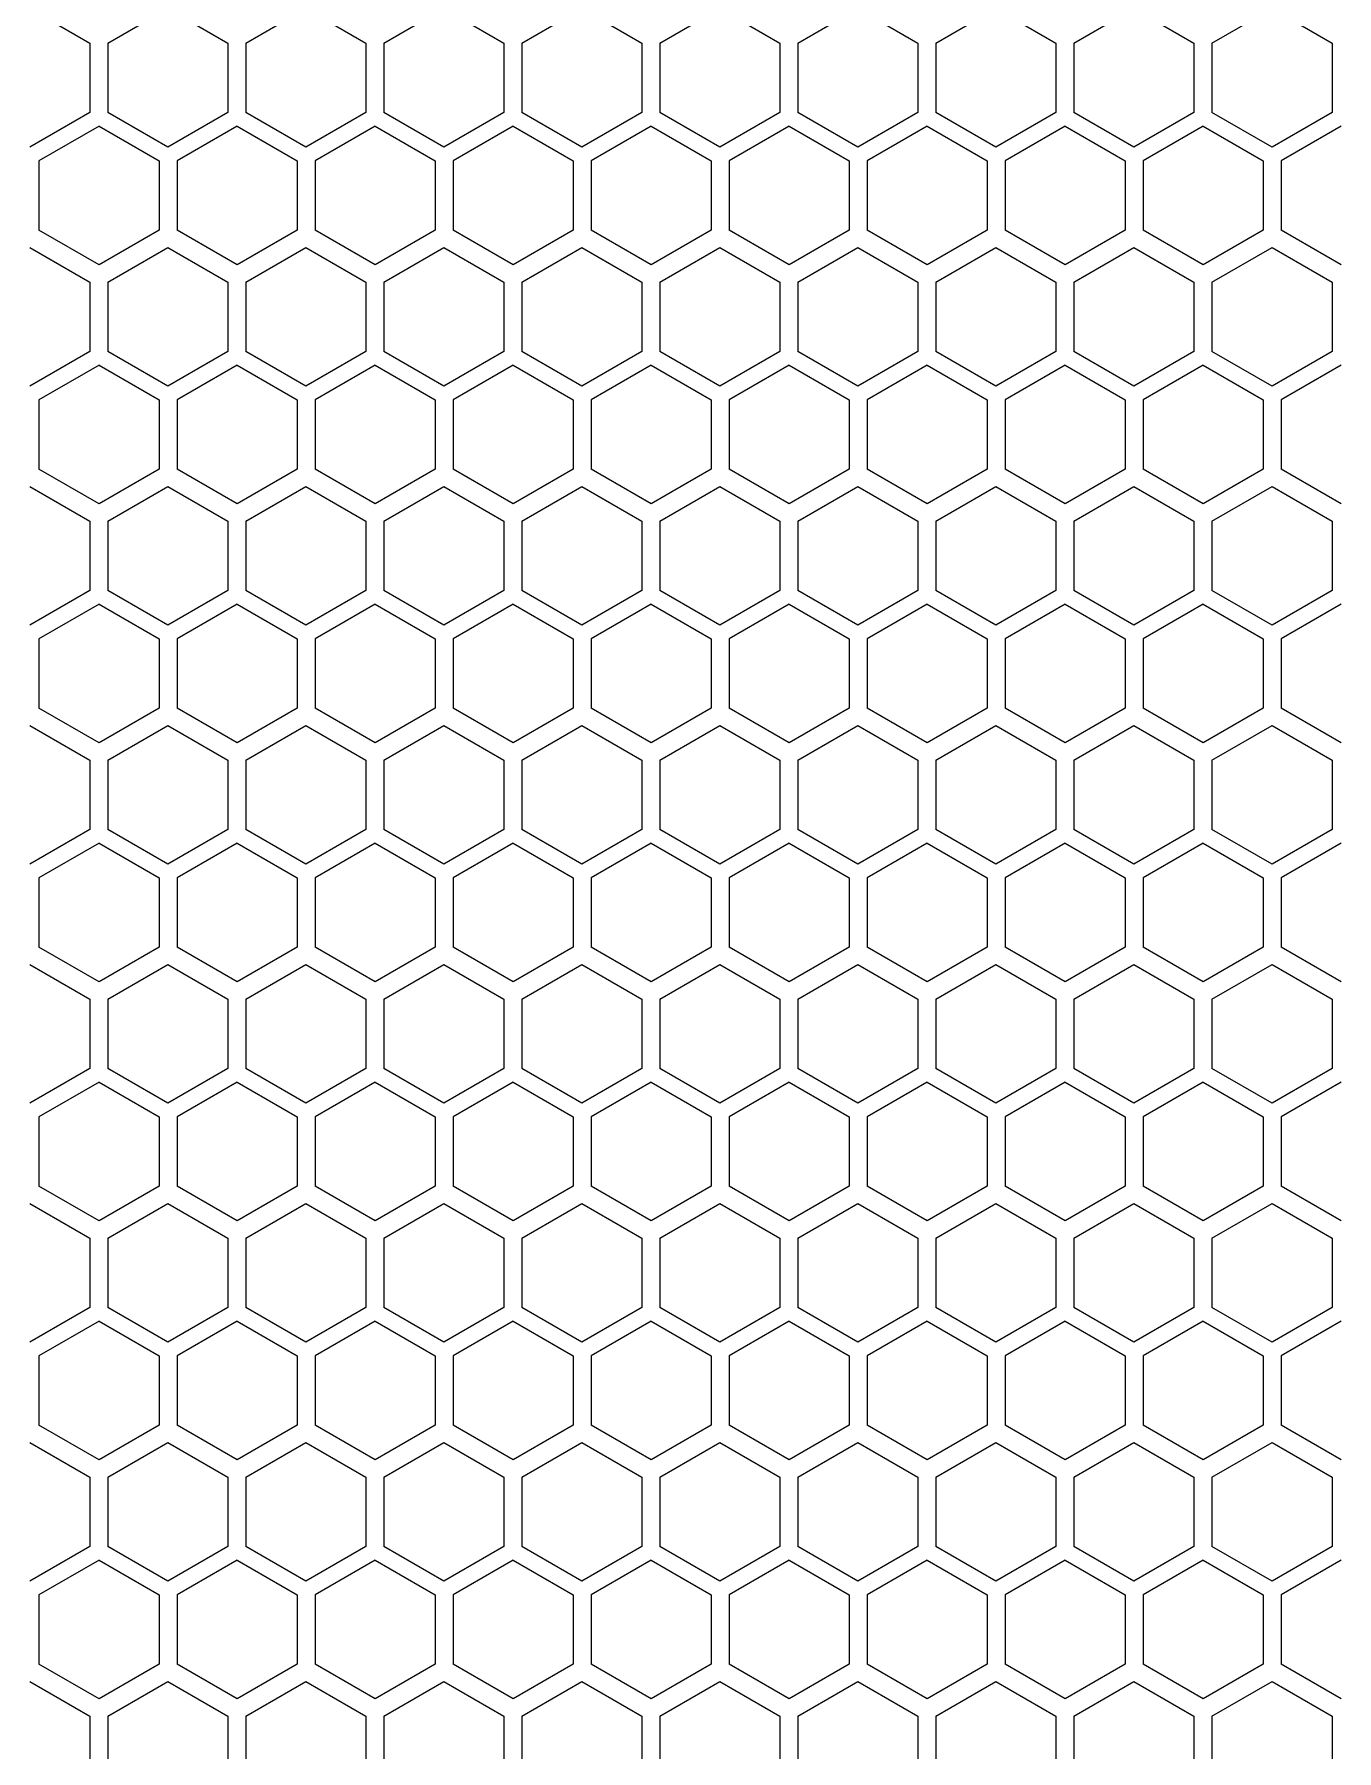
# Model space of a CAD drawing. Header units: millimetres. Extents: x 55614 to 110757, y -66981 to -47484.
# Drawn here: x 89232.4 to 89319.2, y -55960.5 to -55846.1 of the extents above; entities that cross this region are included whole.
import ezdxf

# ---------------------------------------------------------------- set-up
doc = ezdxf.new("R2010")
doc.units = ezdxf.units.MM
doc.layers.add('4215-0412-2_0', color=7, linetype='Continuous')
doc.layers.add('THICK', color=7, linetype='Continuous', lineweight=0)

# ---------------------------------------------------------------- blocks, each defined once
blk = doc.blocks.new('2-1725')
at = {"layer": '4215-0412-2_0', "color": 7, "linetype": 'Continuous'}
for p, q in [((-17624.4, -71709.08), (-17620.4, -71711.39)), ((-17619.2, -71711.39), (-17615.2, -71709.08)), ((-17615.2, -71709.08), (-17611.2, -71711.39)), ((-17610, -71711.39), (-17606, -71709.08)), ((-17606, -71709.08), (-17602, -71711.39)), ((-17600.8, -71711.39), (-17596.8, -71709.08)), ((-17596.8, -71709.08), (-17592.8, -71711.39)), ((-17591.6, -71711.39), (-17587.6, -71709.08)), ((-17587.6, -71709.08), (-17583.6, -71711.39)), ((-17582.4, -71711.39), (-17578.4, -71709.08)), ((-17578.4, -71709.08), (-17574.4, -71711.39)), ((-17573.2, -71711.39), (-17569.2, -71709.08)), ((-17569.2, -71709.08), (-17565.2, -71711.39)), ((-17564, -71711.39), (-17560, -71709.08)), ((-17560, -71709.08), (-17556, -71711.39)), ((-17554.8, -71711.39), (-17550.8, -71709.08)), ((-17550.8, -71709.08), (-17546.8, -71711.39)), ((-17545.6, -71711.39), (-17541.6, -71709.08)), ((-17541.6, -71709.08), (-17537.6, -71711.39)), ((-17620.4, -71711.39), (-17620.4, -71716.01)), ((-17619.2, -71711.39), (-17619.2, -71716.01)), ((-17611.2, -71711.39), (-17611.2, -71716.01)), ((-17610, -71711.39), (-17610, -71716.01)), ((-17602, -71711.39), (-17602, -71716.01)), ((-17600.8, -71711.39), (-17600.8, -71716.01)), ((-17592.8, -71711.39), (-17592.8, -71716.01)), ((-17591.6, -71711.39), (-17591.6, -71716.01)), ((-17583.6, -71711.39), (-17583.6, -71716.01)), ((-17582.4, -71711.39), (-17582.4, -71716.01)), ((-17574.4, -71711.39), (-17574.4, -71716.01)), ((-17573.2, -71711.39), (-17573.2, -71716.01)), ((-17565.2, -71711.39), (-17565.2, -71716.01)), ((-17564, -71711.39), (-17564, -71716.01)), ((-17556, -71711.39), (-17556, -71716.01)), ((-17554.8, -71711.39), (-17554.8, -71716.01)), ((-17546.8, -71711.39), (-17546.8, -71716.01)), ((-17545.6, -71711.39), (-17545.6, -71716.01)), ((-17537.6, -71711.39), (-17537.6, -71716.01)), ((-17620.4, -71716.01), (-17624.4, -71718.32)), ((-17615.2, -71718.32), (-17619.2, -71716.01)), ((-17611.2, -71716.01), (-17615.2, -71718.32)), ((-17606, -71718.32), (-17610, -71716.01)), ((-17602, -71716.01), (-17606, -71718.32)), ((-17596.8, -71718.32), (-17600.8, -71716.01)), ((-17592.8, -71716.01), (-17596.8, -71718.32)), ((-17587.6, -71718.32), (-17591.6, -71716.01)), ((-17583.6, -71716.01), (-17587.6, -71718.32)), ((-17578.4, -71718.32), (-17582.4, -71716.01)), ((-17574.4, -71716.01), (-17578.4, -71718.32)), ((-17569.2, -71718.32), (-17573.2, -71716.01)), ((-17565.2, -71716.01), (-17569.2, -71718.32)), ((-17560, -71718.32), (-17564, -71716.01)), ((-17556, -71716.01), (-17560, -71718.32)), ((-17550.8, -71718.32), (-17554.8, -71716.01)), ((-17546.8, -71716.01), (-17550.8, -71718.32)), ((-17541.6, -71718.32), (-17545.6, -71716.01)), ((-17537.6, -71716.01), (-17541.6, -71718.32)), ((-17619.78, -71716.92), (-17623.78, -71719.23)), ((-17619.78, -71716.92), (-17615.78, -71719.23)), ((-17610.58, -71716.92), (-17614.58, -71719.23)), ((-17610.58, -71716.92), (-17606.58, -71719.23)), ((-17601.38, -71716.92), (-17605.38, -71719.23)), ((-17601.38, -71716.92), (-17597.38, -71719.23)), ((-17592.18, -71716.92), (-17596.18, -71719.23)), ((-17592.18, -71716.92), (-17588.18, -71719.23)), ((-17582.98, -71716.92), (-17586.98, -71719.23)), ((-17582.98, -71716.92), (-17578.98, -71719.23)), ((-17573.78, -71716.92), (-17577.78, -71719.23)), ((-17573.78, -71716.92), (-17569.78, -71719.23)), ((-17564.58, -71716.92), (-17568.58, -71719.23)), ((-17564.58, -71716.92), (-17560.58, -71719.23)), ((-17555.38, -71716.92), (-17559.38, -71719.23)), ((-17555.38, -71716.92), (-17551.38, -71719.23)), ((-17546.18, -71716.92), (-17550.18, -71719.23)), ((-17546.18, -71716.92), (-17542.18, -71719.23)), ((-17536.98, -71716.92), (-17540.98, -71719.23)), ((-17623.78, -71719.23), (-17623.78, -71723.85)), ((-17615.78, -71719.23), (-17615.78, -71723.85)), ((-17614.58, -71719.23), (-17614.58, -71723.85)), ((-17606.58, -71719.23), (-17606.58, -71723.85)), ((-17605.38, -71719.23), (-17605.38, -71723.85)), ((-17597.38, -71719.23), (-17597.38, -71723.85)), ((-17596.18, -71719.23), (-17596.18, -71723.85)), ((-17588.18, -71719.23), (-17588.18, -71723.85)), ((-17586.98, -71719.23), (-17586.98, -71723.85)), ((-17578.98, -71719.23), (-17578.98, -71723.85)), ((-17577.78, -71719.23), (-17577.78, -71723.85)), ((-17569.78, -71719.23), (-17569.78, -71723.85)), ((-17568.58, -71719.23), (-17568.58, -71723.85)), ((-17560.58, -71719.23), (-17560.58, -71723.85)), ((-17559.38, -71719.23), (-17559.38, -71723.85)), ((-17551.38, -71719.23), (-17551.38, -71723.85)), ((-17550.18, -71719.23), (-17550.18, -71723.85)), ((-17542.18, -71719.23), (-17542.18, -71723.85)), ((-17540.98, -71719.23), (-17540.98, -71723.85)), ((-17619.78, -71726.16), (-17623.78, -71723.85)), ((-17615.78, -71723.85), (-17619.78, -71726.16)), ((-17610.58, -71726.16), (-17614.58, -71723.85)), ((-17606.58, -71723.85), (-17610.58, -71726.16)), ((-17601.38, -71726.16), (-17605.38, -71723.85)), ((-17597.38, -71723.85), (-17601.38, -71726.16)), ((-17592.18, -71726.16), (-17596.18, -71723.85)), ((-17588.18, -71723.85), (-17592.18, -71726.16)), ((-17582.98, -71726.16), (-17586.98, -71723.85)), ((-17578.98, -71723.85), (-17582.98, -71726.16)), ((-17573.78, -71726.16), (-17577.78, -71723.85)), ((-17569.78, -71723.85), (-17573.78, -71726.16)), ((-17564.58, -71726.16), (-17568.58, -71723.85)), ((-17560.58, -71723.85), (-17564.58, -71726.16)), ((-17555.38, -71726.16), (-17559.38, -71723.85)), ((-17551.38, -71723.85), (-17555.38, -71726.16)), ((-17546.18, -71726.16), (-17550.18, -71723.85)), ((-17542.18, -71723.85), (-17546.18, -71726.16)), ((-17536.98, -71726.16), (-17540.98, -71723.85)), ((-17624.4, -71725.01), (-17620.4, -71727.32)), ((-17619.2, -71727.32), (-17615.2, -71725.01)), ((-17615.2, -71725.01), (-17611.2, -71727.32)), ((-17610, -71727.32), (-17606, -71725.01)), ((-17606, -71725.01), (-17602, -71727.32)), ((-17600.8, -71727.32), (-17596.8, -71725.01)), ((-17596.8, -71725.01), (-17592.8, -71727.32)), ((-17591.6, -71727.32), (-17587.6, -71725.01)), ((-17587.6, -71725.01), (-17583.6, -71727.32)), ((-17582.4, -71727.32), (-17578.4, -71725.01)), ((-17578.4, -71725.01), (-17574.4, -71727.32)), ((-17573.2, -71727.32), (-17569.2, -71725.01)), ((-17569.2, -71725.01), (-17565.2, -71727.32)), ((-17564, -71727.32), (-17560, -71725.01)), ((-17560, -71725.01), (-17556, -71727.32)), ((-17554.8, -71727.32), (-17550.8, -71725.01)), ((-17550.8, -71725.01), (-17546.8, -71727.32)), ((-17545.6, -71727.32), (-17541.6, -71725.01)), ((-17541.6, -71725.01), (-17537.6, -71727.32)), ((-17620.4, -71727.32), (-17620.4, -71731.94)), ((-17619.2, -71727.32), (-17619.2, -71731.94)), ((-17611.2, -71727.32), (-17611.2, -71731.94)), ((-17610, -71727.32), (-17610, -71731.94)), ((-17602, -71727.32), (-17602, -71731.94)), ((-17600.8, -71727.32), (-17600.8, -71731.94)), ((-17592.8, -71727.32), (-17592.8, -71731.94)), ((-17591.6, -71727.32), (-17591.6, -71731.94)), ((-17583.6, -71727.32), (-17583.6, -71731.94)), ((-17582.4, -71727.32), (-17582.4, -71731.94)), ((-17574.4, -71727.32), (-17574.4, -71731.94)), ((-17573.2, -71727.32), (-17573.2, -71731.94)), ((-17565.2, -71727.32), (-17565.2, -71731.94)), ((-17564, -71727.32), (-17564, -71731.94)), ((-17556, -71727.32), (-17556, -71731.94)), ((-17554.8, -71727.32), (-17554.8, -71731.94)), ((-17546.8, -71727.32), (-17546.8, -71731.94)), ((-17545.6, -71727.32), (-17545.6, -71731.94)), ((-17537.6, -71727.32), (-17537.6, -71731.94)), ((-17620.4, -71731.94), (-17624.4, -71734.25)), ((-17615.2, -71734.25), (-17619.2, -71731.94)), ((-17611.2, -71731.94), (-17615.2, -71734.25)), ((-17606, -71734.25), (-17610, -71731.94)), ((-17602, -71731.94), (-17606, -71734.25)), ((-17596.8, -71734.25), (-17600.8, -71731.94)), ((-17592.8, -71731.94), (-17596.8, -71734.25)), ((-17587.6, -71734.25), (-17591.6, -71731.94)), ((-17583.6, -71731.94), (-17587.6, -71734.25)), ((-17578.4, -71734.25), (-17582.4, -71731.94)), ((-17574.4, -71731.94), (-17578.4, -71734.25)), ((-17569.2, -71734.25), (-17573.2, -71731.94)), ((-17565.2, -71731.94), (-17569.2, -71734.25)), ((-17560, -71734.25), (-17564, -71731.94)), ((-17556, -71731.94), (-17560, -71734.25)), ((-17550.8, -71734.25), (-17554.8, -71731.94)), ((-17546.8, -71731.94), (-17550.8, -71734.25)), ((-17541.6, -71734.25), (-17545.6, -71731.94)), ((-17537.6, -71731.94), (-17541.6, -71734.25)), ((-17619.78, -71732.85), (-17623.78, -71735.16)), ((-17619.78, -71732.85), (-17615.78, -71735.16)), ((-17610.58, -71732.85), (-17614.58, -71735.16)), ((-17610.58, -71732.85), (-17606.58, -71735.16)), ((-17601.38, -71732.85), (-17605.38, -71735.16)), ((-17601.38, -71732.85), (-17597.38, -71735.16)), ((-17592.18, -71732.85), (-17596.18, -71735.16)), ((-17592.18, -71732.85), (-17588.18, -71735.16)), ((-17582.98, -71732.85), (-17586.98, -71735.16)), ((-17582.98, -71732.85), (-17578.98, -71735.16)), ((-17573.78, -71732.85), (-17577.78, -71735.16)), ((-17573.78, -71732.85), (-17569.78, -71735.16)), ((-17564.58, -71732.85), (-17568.58, -71735.16)), ((-17564.58, -71732.85), (-17560.58, -71735.16)), ((-17555.38, -71732.85), (-17559.38, -71735.16)), ((-17555.38, -71732.85), (-17551.38, -71735.16)), ((-17546.18, -71732.85), (-17550.18, -71735.16)), ((-17546.18, -71732.85), (-17542.18, -71735.16)), ((-17536.98, -71732.85), (-17540.98, -71735.16)), ((-17623.78, -71735.16), (-17623.78, -71739.78)), ((-17615.78, -71735.16), (-17615.78, -71739.78)), ((-17614.58, -71735.16), (-17614.58, -71739.78)), ((-17606.58, -71735.16), (-17606.58, -71739.78)), ((-17605.38, -71735.16), (-17605.38, -71739.78)), ((-17597.38, -71735.16), (-17597.38, -71739.78)), ((-17596.18, -71735.16), (-17596.18, -71739.78)), ((-17588.18, -71735.16), (-17588.18, -71739.78)), ((-17586.98, -71735.16), (-17586.98, -71739.78)), ((-17578.98, -71735.16), (-17578.98, -71739.78)), ((-17577.78, -71735.16), (-17577.78, -71739.78)), ((-17569.78, -71735.16), (-17569.78, -71739.78)), ((-17568.58, -71735.16), (-17568.58, -71739.78)), ((-17560.58, -71735.16), (-17560.58, -71739.78)), ((-17559.38, -71735.16), (-17559.38, -71739.78)), ((-17551.38, -71735.16), (-17551.38, -71739.78)), ((-17550.18, -71735.16), (-17550.18, -71739.78)), ((-17542.18, -71735.16), (-17542.18, -71739.78)), ((-17540.98, -71735.16), (-17540.98, -71739.78)), ((-17619.78, -71742.09), (-17623.78, -71739.78)), ((-17615.78, -71739.78), (-17619.78, -71742.09)), ((-17610.58, -71742.09), (-17614.58, -71739.78)), ((-17606.58, -71739.78), (-17610.58, -71742.09)), ((-17601.38, -71742.09), (-17605.38, -71739.78)), ((-17597.38, -71739.78), (-17601.38, -71742.09)), ((-17592.18, -71742.09), (-17596.18, -71739.78)), ((-17588.18, -71739.78), (-17592.18, -71742.09)), ((-17582.98, -71742.09), (-17586.98, -71739.78)), ((-17578.98, -71739.78), (-17582.98, -71742.09)), ((-17573.78, -71742.09), (-17577.78, -71739.78)), ((-17569.78, -71739.78), (-17573.78, -71742.09)), ((-17564.58, -71742.09), (-17568.58, -71739.78)), ((-17560.58, -71739.78), (-17564.58, -71742.09)), ((-17555.38, -71742.09), (-17559.38, -71739.78)), ((-17551.38, -71739.78), (-17555.38, -71742.09)), ((-17546.18, -71742.09), (-17550.18, -71739.78)), ((-17542.18, -71739.78), (-17546.18, -71742.09)), ((-17536.98, -71742.09), (-17540.98, -71739.78)), ((-17624.4, -71740.94), (-17620.4, -71743.25)), ((-17619.2, -71743.25), (-17615.2, -71740.94)), ((-17615.2, -71740.94), (-17611.2, -71743.25)), ((-17610, -71743.25), (-17606, -71740.94)), ((-17606, -71740.94), (-17602, -71743.25)), ((-17600.8, -71743.25), (-17596.8, -71740.94)), ((-17596.8, -71740.94), (-17592.8, -71743.25)), ((-17591.6, -71743.25), (-17587.6, -71740.94)), ((-17587.6, -71740.94), (-17583.6, -71743.25)), ((-17582.4, -71743.25), (-17578.4, -71740.94)), ((-17578.4, -71740.94), (-17574.4, -71743.25)), ((-17573.2, -71743.25), (-17569.2, -71740.94)), ((-17569.2, -71740.94), (-17565.2, -71743.25)), ((-17564, -71743.25), (-17560, -71740.94)), ((-17560, -71740.94), (-17556, -71743.25)), ((-17554.8, -71743.25), (-17550.8, -71740.94)), ((-17550.8, -71740.94), (-17546.8, -71743.25)), ((-17545.6, -71743.25), (-17541.6, -71740.94)), ((-17541.6, -71740.94), (-17537.6, -71743.25)), ((-17620.4, -71743.25), (-17620.4, -71747.87)), ((-17619.2, -71743.25), (-17619.2, -71747.87)), ((-17611.2, -71743.25), (-17611.2, -71747.87)), ((-17610, -71743.25), (-17610, -71747.87)), ((-17602, -71743.25), (-17602, -71747.87)), ((-17600.8, -71743.25), (-17600.8, -71747.87)), ((-17592.8, -71743.25), (-17592.8, -71747.87)), ((-17591.6, -71743.25), (-17591.6, -71747.87)), ((-17583.6, -71743.25), (-17583.6, -71747.87)), ((-17582.4, -71743.25), (-17582.4, -71747.87)), ((-17574.4, -71743.25), (-17574.4, -71747.87)), ((-17573.2, -71743.25), (-17573.2, -71747.87)), ((-17565.2, -71743.25), (-17565.2, -71747.87)), ((-17564, -71743.25), (-17564, -71747.87)), ((-17556, -71743.25), (-17556, -71747.87)), ((-17554.8, -71743.25), (-17554.8, -71747.87)), ((-17546.8, -71743.25), (-17546.8, -71747.87)), ((-17545.6, -71743.25), (-17545.6, -71747.87)), ((-17537.6, -71743.25), (-17537.6, -71747.87)), ((-17620.4, -71747.87), (-17624.4, -71750.18)), ((-17615.2, -71750.18), (-17619.2, -71747.87)), ((-17611.2, -71747.87), (-17615.2, -71750.18)), ((-17606, -71750.18), (-17610, -71747.87)), ((-17602, -71747.87), (-17606, -71750.18)), ((-17596.8, -71750.18), (-17600.8, -71747.87)), ((-17592.8, -71747.87), (-17596.8, -71750.18)), ((-17587.6, -71750.18), (-17591.6, -71747.87)), ((-17583.6, -71747.87), (-17587.6, -71750.18)), ((-17578.4, -71750.18), (-17582.4, -71747.87)), ((-17574.4, -71747.87), (-17578.4, -71750.18)), ((-17569.2, -71750.18), (-17573.2, -71747.87)), ((-17565.2, -71747.87), (-17569.2, -71750.18)), ((-17560, -71750.18), (-17564, -71747.87)), ((-17556, -71747.87), (-17560, -71750.18)), ((-17550.8, -71750.18), (-17554.8, -71747.87)), ((-17546.8, -71747.87), (-17550.8, -71750.18)), ((-17541.6, -71750.18), (-17545.6, -71747.87)), ((-17537.6, -71747.87), (-17541.6, -71750.18)), ((-17619.78, -71748.78), (-17623.78, -71751.09)), ((-17619.78, -71748.78), (-17615.78, -71751.09)), ((-17610.58, -71748.78), (-17614.58, -71751.09)), ((-17610.58, -71748.78), (-17606.58, -71751.09)), ((-17601.38, -71748.78), (-17605.38, -71751.09)), ((-17601.38, -71748.78), (-17597.38, -71751.09)), ((-17592.18, -71748.78), (-17596.18, -71751.09)), ((-17592.18, -71748.78), (-17588.18, -71751.09)), ((-17582.98, -71748.78), (-17586.98, -71751.09)), ((-17582.98, -71748.78), (-17578.98, -71751.09)), ((-17573.78, -71748.78), (-17577.78, -71751.09)), ((-17573.78, -71748.78), (-17569.78, -71751.09)), ((-17564.58, -71748.78), (-17568.58, -71751.09)), ((-17564.58, -71748.78), (-17560.58, -71751.09)), ((-17555.38, -71748.78), (-17559.38, -71751.09)), ((-17555.38, -71748.78), (-17551.38, -71751.09)), ((-17546.18, -71748.78), (-17550.18, -71751.09)), ((-17546.18, -71748.78), (-17542.18, -71751.09)), ((-17536.98, -71748.78), (-17540.98, -71751.09)), ((-17623.78, -71751.09), (-17623.78, -71755.71)), ((-17615.78, -71751.09), (-17615.78, -71755.71)), ((-17614.58, -71751.09), (-17614.58, -71755.71)), ((-17606.58, -71751.09), (-17606.58, -71755.71)), ((-17605.38, -71751.09), (-17605.38, -71755.71)), ((-17597.38, -71751.09), (-17597.38, -71755.71)), ((-17596.18, -71751.09), (-17596.18, -71755.71)), ((-17588.18, -71751.09), (-17588.18, -71755.71)), ((-17586.98, -71751.09), (-17586.98, -71755.71)), ((-17578.98, -71751.09), (-17578.98, -71755.71)), ((-17577.78, -71751.09), (-17577.78, -71755.71)), ((-17569.78, -71751.09), (-17569.78, -71755.71)), ((-17568.58, -71751.09), (-17568.58, -71755.71)), ((-17560.58, -71751.09), (-17560.58, -71755.71)), ((-17559.38, -71751.09), (-17559.38, -71755.71)), ((-17551.38, -71751.09), (-17551.38, -71755.71)), ((-17550.18, -71751.09), (-17550.18, -71755.71)), ((-17542.18, -71751.09), (-17542.18, -71755.71)), ((-17540.98, -71751.09), (-17540.98, -71755.71)), ((-17619.78, -71758.02), (-17623.78, -71755.71)), ((-17615.78, -71755.71), (-17619.78, -71758.02)), ((-17610.58, -71758.02), (-17614.58, -71755.71)), ((-17606.58, -71755.71), (-17610.58, -71758.02)), ((-17601.38, -71758.02), (-17605.38, -71755.71)), ((-17597.38, -71755.71), (-17601.38, -71758.02)), ((-17592.18, -71758.02), (-17596.18, -71755.71)), ((-17588.18, -71755.71), (-17592.18, -71758.02)), ((-17582.98, -71758.02), (-17586.98, -71755.71)), ((-17578.98, -71755.71), (-17582.98, -71758.02)), ((-17573.78, -71758.02), (-17577.78, -71755.71)), ((-17569.78, -71755.71), (-17573.78, -71758.02)), ((-17564.58, -71758.02), (-17568.58, -71755.71)), ((-17560.58, -71755.71), (-17564.58, -71758.02)), ((-17555.38, -71758.02), (-17559.38, -71755.71)), ((-17551.38, -71755.71), (-17555.38, -71758.02)), ((-17546.18, -71758.02), (-17550.18, -71755.71)), ((-17542.18, -71755.71), (-17546.18, -71758.02)), ((-17536.98, -71758.02), (-17540.98, -71755.71)), ((-17624.4, -71756.87), (-17620.4, -71759.18)), ((-17619.2, -71759.18), (-17615.2, -71756.87)), ((-17615.2, -71756.87), (-17611.2, -71759.18)), ((-17610, -71759.18), (-17606, -71756.87)), ((-17606, -71756.87), (-17602, -71759.18)), ((-17600.8, -71759.18), (-17596.8, -71756.87)), ((-17596.8, -71756.87), (-17592.8, -71759.18)), ((-17591.6, -71759.18), (-17587.6, -71756.87)), ((-17587.6, -71756.87), (-17583.6, -71759.18)), ((-17582.4, -71759.18), (-17578.4, -71756.87)), ((-17578.4, -71756.87), (-17574.4, -71759.18)), ((-17573.2, -71759.18), (-17569.2, -71756.87)), ((-17569.2, -71756.87), (-17565.2, -71759.18)), ((-17564, -71759.18), (-17560, -71756.87)), ((-17560, -71756.87), (-17556, -71759.18)), ((-17554.8, -71759.18), (-17550.8, -71756.87)), ((-17550.8, -71756.87), (-17546.8, -71759.18)), ((-17545.6, -71759.18), (-17541.6, -71756.87)), ((-17541.6, -71756.87), (-17537.6, -71759.18)), ((-17620.4, -71759.18), (-17620.4, -71763.8)), ((-17619.2, -71759.18), (-17619.2, -71763.8)), ((-17611.2, -71759.18), (-17611.2, -71763.8)), ((-17610, -71759.18), (-17610, -71763.8)), ((-17602, -71759.18), (-17602, -71763.8)), ((-17600.8, -71759.18), (-17600.8, -71763.8)), ((-17592.8, -71759.18), (-17592.8, -71763.8)), ((-17591.6, -71759.18), (-17591.6, -71763.8)), ((-17583.6, -71759.18), (-17583.6, -71763.8)), ((-17582.4, -71759.18), (-17582.4, -71763.8)), ((-17574.4, -71759.18), (-17574.4, -71763.8)), ((-17573.2, -71759.18), (-17573.2, -71763.8)), ((-17565.2, -71759.18), (-17565.2, -71763.8)), ((-17564, -71759.18), (-17564, -71763.8)), ((-17556, -71759.18), (-17556, -71763.8)), ((-17554.8, -71759.18), (-17554.8, -71763.8)), ((-17546.8, -71759.18), (-17546.8, -71763.8)), ((-17545.6, -71759.18), (-17545.6, -71763.8)), ((-17537.6, -71759.18), (-17537.6, -71763.8)), ((-17620.4, -71763.8), (-17624.4, -71766.11)), ((-17619.78, -71764.71), (-17623.78, -71767.02)), ((-17619.78, -71764.71), (-17615.78, -71767.02)), ((-17615.2, -71766.11), (-17619.2, -71763.8)), ((-17611.2, -71763.8), (-17615.2, -71766.11)), ((-17610.58, -71764.71), (-17614.58, -71767.02)), ((-17610.58, -71764.71), (-17606.58, -71767.02)), ((-17606, -71766.11), (-17610, -71763.8)), ((-17602, -71763.8), (-17606, -71766.11)), ((-17601.38, -71764.71), (-17605.38, -71767.02)), ((-17601.38, -71764.71), (-17597.38, -71767.02)), ((-17596.8, -71766.11), (-17600.8, -71763.8)), ((-17592.8, -71763.8), (-17596.8, -71766.11)), ((-17592.18, -71764.71), (-17596.18, -71767.02)), ((-17592.18, -71764.71), (-17588.18, -71767.02)), ((-17587.6, -71766.11), (-17591.6, -71763.8)), ((-17583.6, -71763.8), (-17587.6, -71766.11)), ((-17582.98, -71764.71), (-17586.98, -71767.02)), ((-17582.98, -71764.71), (-17578.98, -71767.02)), ((-17578.4, -71766.11), (-17582.4, -71763.8)), ((-17574.4, -71763.8), (-17578.4, -71766.11)), ((-17573.78, -71764.71), (-17577.78, -71767.02)), ((-17573.78, -71764.71), (-17569.78, -71767.02)), ((-17569.2, -71766.11), (-17573.2, -71763.8)), ((-17565.2, -71763.8), (-17569.2, -71766.11)), ((-17564.58, -71764.71), (-17568.58, -71767.02)), ((-17564.58, -71764.71), (-17560.58, -71767.02)), ((-17560, -71766.11), (-17564, -71763.8)), ((-17556, -71763.8), (-17560, -71766.11)), ((-17555.38, -71764.71), (-17559.38, -71767.02)), ((-17555.38, -71764.71), (-17551.38, -71767.02)), ((-17550.8, -71766.11), (-17554.8, -71763.8)), ((-17546.8, -71763.8), (-17550.8, -71766.11)), ((-17546.18, -71764.71), (-17550.18, -71767.02)), ((-17546.18, -71764.71), (-17542.18, -71767.02)), ((-17541.6, -71766.11), (-17545.6, -71763.8)), ((-17537.6, -71763.8), (-17541.6, -71766.11)), ((-17536.98, -71764.71), (-17540.98, -71767.02)), ((-17623.78, -71767.02), (-17623.78, -71771.64)), ((-17615.78, -71767.02), (-17615.78, -71771.64)), ((-17614.58, -71767.02), (-17614.58, -71771.64)), ((-17606.58, -71767.02), (-17606.58, -71771.64)), ((-17605.38, -71767.02), (-17605.38, -71771.64)), ((-17597.38, -71767.02), (-17597.38, -71771.64)), ((-17596.18, -71767.02), (-17596.18, -71771.64)), ((-17588.18, -71767.02), (-17588.18, -71771.64)), ((-17586.98, -71767.02), (-17586.98, -71771.64)), ((-17578.98, -71767.02), (-17578.98, -71771.64)), ((-17577.78, -71767.02), (-17577.78, -71771.64)), ((-17569.78, -71767.02), (-17569.78, -71771.64)), ((-17568.58, -71767.02), (-17568.58, -71771.64)), ((-17560.58, -71767.02), (-17560.58, -71771.64)), ((-17559.38, -71767.02), (-17559.38, -71771.64)), ((-17551.38, -71767.02), (-17551.38, -71771.64)), ((-17550.18, -71767.02), (-17550.18, -71771.64)), ((-17542.18, -71767.02), (-17542.18, -71771.64)), ((-17540.98, -71767.02), (-17540.98, -71771.64)), ((-17619.78, -71773.95), (-17623.78, -71771.64)), ((-17615.78, -71771.64), (-17619.78, -71773.95)), ((-17610.58, -71773.95), (-17614.58, -71771.64)), ((-17606.58, -71771.64), (-17610.58, -71773.95)), ((-17601.38, -71773.95), (-17605.38, -71771.64)), ((-17597.38, -71771.64), (-17601.38, -71773.95)), ((-17592.18, -71773.95), (-17596.18, -71771.64)), ((-17588.18, -71771.64), (-17592.18, -71773.95)), ((-17582.98, -71773.95), (-17586.98, -71771.64)), ((-17578.98, -71771.64), (-17582.98, -71773.95)), ((-17573.78, -71773.95), (-17577.78, -71771.64)), ((-17569.78, -71771.64), (-17573.78, -71773.95)), ((-17564.58, -71773.95), (-17568.58, -71771.64)), ((-17560.58, -71771.64), (-17564.58, -71773.95)), ((-17555.38, -71773.95), (-17559.38, -71771.64)), ((-17551.38, -71771.64), (-17555.38, -71773.95)), ((-17546.18, -71773.95), (-17550.18, -71771.64)), ((-17542.18, -71771.64), (-17546.18, -71773.95)), ((-17536.98, -71773.95), (-17540.98, -71771.64)), ((-17624.4, -71772.8), (-17620.4, -71775.11)), ((-17619.2, -71775.11), (-17615.2, -71772.8)), ((-17615.2, -71772.8), (-17611.2, -71775.11)), ((-17610, -71775.11), (-17606, -71772.8)), ((-17606, -71772.8), (-17602, -71775.11)), ((-17600.8, -71775.11), (-17596.8, -71772.8)), ((-17596.8, -71772.8), (-17592.8, -71775.11)), ((-17591.6, -71775.11), (-17587.6, -71772.8)), ((-17587.6, -71772.8), (-17583.6, -71775.11)), ((-17582.4, -71775.11), (-17578.4, -71772.8)), ((-17578.4, -71772.8), (-17574.4, -71775.11)), ((-17573.2, -71775.11), (-17569.2, -71772.8)), ((-17569.2, -71772.8), (-17565.2, -71775.11)), ((-17564, -71775.11), (-17560, -71772.8)), ((-17560, -71772.8), (-17556, -71775.11)), ((-17554.8, -71775.11), (-17550.8, -71772.8)), ((-17550.8, -71772.8), (-17546.8, -71775.11)), ((-17545.6, -71775.11), (-17541.6, -71772.8)), ((-17541.6, -71772.8), (-17537.6, -71775.11)), ((-17620.4, -71775.11), (-17620.4, -71779.73)), ((-17619.2, -71775.11), (-17619.2, -71779.73)), ((-17611.2, -71775.11), (-17611.2, -71779.73)), ((-17610, -71775.11), (-17610, -71779.73)), ((-17602, -71775.11), (-17602, -71779.73)), ((-17600.8, -71775.11), (-17600.8, -71779.73)), ((-17592.8, -71775.11), (-17592.8, -71779.73)), ((-17591.6, -71775.11), (-17591.6, -71779.73)), ((-17583.6, -71775.11), (-17583.6, -71779.73)), ((-17582.4, -71775.11), (-17582.4, -71779.73)), ((-17574.4, -71775.11), (-17574.4, -71779.73)), ((-17573.2, -71775.11), (-17573.2, -71779.73)), ((-17565.2, -71775.11), (-17565.2, -71779.73)), ((-17564, -71775.11), (-17564, -71779.73)), ((-17556, -71775.11), (-17556, -71779.73)), ((-17554.8, -71775.11), (-17554.8, -71779.73)), ((-17546.8, -71775.11), (-17546.8, -71779.73)), ((-17545.6, -71775.11), (-17545.6, -71779.73)), ((-17537.6, -71775.11), (-17537.6, -71779.73)), ((-17620.4, -71779.73), (-17624.4, -71782.04)), ((-17619.78, -71780.64), (-17623.78, -71782.95)), ((-17619.78, -71780.64), (-17615.78, -71782.95)), ((-17615.2, -71782.04), (-17619.2, -71779.73)), ((-17611.2, -71779.73), (-17615.2, -71782.04)), ((-17610.58, -71780.64), (-17614.58, -71782.95)), ((-17610.58, -71780.64), (-17606.58, -71782.95)), ((-17606, -71782.04), (-17610, -71779.73)), ((-17602, -71779.73), (-17606, -71782.04)), ((-17601.38, -71780.64), (-17605.38, -71782.95)), ((-17601.38, -71780.64), (-17597.38, -71782.95)), ((-17596.8, -71782.04), (-17600.8, -71779.73)), ((-17592.8, -71779.73), (-17596.8, -71782.04)), ((-17592.18, -71780.64), (-17596.18, -71782.95)), ((-17592.18, -71780.64), (-17588.18, -71782.95)), ((-17587.6, -71782.04), (-17591.6, -71779.73)), ((-17583.6, -71779.73), (-17587.6, -71782.04)), ((-17582.98, -71780.64), (-17586.98, -71782.95)), ((-17582.98, -71780.64), (-17578.98, -71782.95)), ((-17578.4, -71782.04), (-17582.4, -71779.73)), ((-17574.4, -71779.73), (-17578.4, -71782.04)), ((-17573.78, -71780.64), (-17577.78, -71782.95)), ((-17573.78, -71780.64), (-17569.78, -71782.95)), ((-17569.2, -71782.04), (-17573.2, -71779.73)), ((-17565.2, -71779.73), (-17569.2, -71782.04)), ((-17564.58, -71780.64), (-17568.58, -71782.95)), ((-17564.58, -71780.64), (-17560.58, -71782.95)), ((-17560, -71782.04), (-17564, -71779.73)), ((-17556, -71779.73), (-17560, -71782.04)), ((-17555.38, -71780.64), (-17559.38, -71782.95)), ((-17555.38, -71780.64), (-17551.38, -71782.95)), ((-17550.8, -71782.04), (-17554.8, -71779.73)), ((-17546.8, -71779.73), (-17550.8, -71782.04)), ((-17546.18, -71780.64), (-17550.18, -71782.95)), ((-17546.18, -71780.64), (-17542.18, -71782.95)), ((-17541.6, -71782.04), (-17545.6, -71779.73)), ((-17537.6, -71779.73), (-17541.6, -71782.04)), ((-17536.98, -71780.64), (-17540.98, -71782.95)), ((-17623.78, -71782.95), (-17623.78, -71787.57)), ((-17615.78, -71782.95), (-17615.78, -71787.57)), ((-17614.58, -71782.95), (-17614.58, -71787.57)), ((-17606.58, -71782.95), (-17606.58, -71787.57)), ((-17605.38, -71782.95), (-17605.38, -71787.57)), ((-17597.38, -71782.95), (-17597.38, -71787.57)), ((-17596.18, -71782.95), (-17596.18, -71787.57)), ((-17588.18, -71782.95), (-17588.18, -71787.57)), ((-17586.98, -71782.95), (-17586.98, -71787.57)), ((-17578.98, -71782.95), (-17578.98, -71787.57)), ((-17577.78, -71782.95), (-17577.78, -71787.57)), ((-17569.78, -71782.95), (-17569.78, -71787.57)), ((-17568.58, -71782.95), (-17568.58, -71787.57)), ((-17560.58, -71782.95), (-17560.58, -71787.57)), ((-17559.38, -71782.95), (-17559.38, -71787.57)), ((-17551.38, -71782.95), (-17551.38, -71787.57)), ((-17550.18, -71782.95), (-17550.18, -71787.57)), ((-17542.18, -71782.95), (-17542.18, -71787.57)), ((-17540.98, -71782.95), (-17540.98, -71787.57)), ((-17619.78, -71789.88), (-17623.78, -71787.57)), ((-17615.78, -71787.57), (-17619.78, -71789.88)), ((-17610.58, -71789.88), (-17614.58, -71787.57)), ((-17606.58, -71787.57), (-17610.58, -71789.88)), ((-17601.38, -71789.88), (-17605.38, -71787.57)), ((-17597.38, -71787.57), (-17601.38, -71789.88)), ((-17592.18, -71789.88), (-17596.18, -71787.57)), ((-17588.18, -71787.57), (-17592.18, -71789.88)), ((-17582.98, -71789.88), (-17586.98, -71787.57)), ((-17578.98, -71787.57), (-17582.98, -71789.88)), ((-17573.78, -71789.88), (-17577.78, -71787.57)), ((-17569.78, -71787.57), (-17573.78, -71789.88)), ((-17564.58, -71789.88), (-17568.58, -71787.57)), ((-17560.58, -71787.57), (-17564.58, -71789.88)), ((-17555.38, -71789.88), (-17559.38, -71787.57)), ((-17551.38, -71787.57), (-17555.38, -71789.88)), ((-17546.18, -71789.88), (-17550.18, -71787.57)), ((-17542.18, -71787.57), (-17546.18, -71789.88)), ((-17536.98, -71789.88), (-17540.98, -71787.57)), ((-17624.4, -71788.73), (-17620.4, -71791.04)), ((-17619.2, -71791.04), (-17615.2, -71788.73)), ((-17615.2, -71788.73), (-17611.2, -71791.04)), ((-17610, -71791.04), (-17606, -71788.73)), ((-17606, -71788.73), (-17602, -71791.04)), ((-17600.8, -71791.04), (-17596.8, -71788.73)), ((-17596.8, -71788.73), (-17592.8, -71791.04)), ((-17591.6, -71791.04), (-17587.6, -71788.73)), ((-17587.6, -71788.73), (-17583.6, -71791.04)), ((-17582.4, -71791.04), (-17578.4, -71788.73)), ((-17578.4, -71788.73), (-17574.4, -71791.04)), ((-17573.2, -71791.04), (-17569.2, -71788.73)), ((-17569.2, -71788.73), (-17565.2, -71791.04)), ((-17564, -71791.04), (-17560, -71788.73)), ((-17560, -71788.73), (-17556, -71791.04)), ((-17554.8, -71791.04), (-17550.8, -71788.73)), ((-17550.8, -71788.73), (-17546.8, -71791.04)), ((-17545.6, -71791.04), (-17541.6, -71788.73)), ((-17541.6, -71788.73), (-17537.6, -71791.04)), ((-17620.4, -71791.04), (-17620.4, -71795.66)), ((-17619.2, -71791.04), (-17619.2, -71795.66)), ((-17611.2, -71791.04), (-17611.2, -71795.66)), ((-17610, -71791.04), (-17610, -71795.66)), ((-17602, -71791.04), (-17602, -71795.66)), ((-17600.8, -71791.04), (-17600.8, -71795.66)), ((-17592.8, -71791.04), (-17592.8, -71795.66)), ((-17591.6, -71791.04), (-17591.6, -71795.66)), ((-17583.6, -71791.04), (-17583.6, -71795.66)), ((-17582.4, -71791.04), (-17582.4, -71795.66)), ((-17574.4, -71791.04), (-17574.4, -71795.66)), ((-17573.2, -71791.04), (-17573.2, -71795.66)), ((-17565.2, -71791.04), (-17565.2, -71795.66)), ((-17564, -71791.04), (-17564, -71795.66)), ((-17556, -71791.04), (-17556, -71795.66)), ((-17554.8, -71791.04), (-17554.8, -71795.66)), ((-17546.8, -71791.04), (-17546.8, -71795.66)), ((-17545.6, -71791.04), (-17545.6, -71795.66)), ((-17537.6, -71791.04), (-17537.6, -71795.66)), ((-17620.4, -71795.66), (-17624.4, -71797.97)), ((-17619.78, -71796.57), (-17623.78, -71798.88)), ((-17619.78, -71796.57), (-17615.78, -71798.88)), ((-17615.2, -71797.97), (-17619.2, -71795.66)), ((-17611.2, -71795.66), (-17615.2, -71797.97)), ((-17610.58, -71796.57), (-17614.58, -71798.88)), ((-17610.58, -71796.57), (-17606.58, -71798.88)), ((-17606, -71797.97), (-17610, -71795.66)), ((-17602, -71795.66), (-17606, -71797.97)), ((-17601.38, -71796.57), (-17605.38, -71798.88)), ((-17601.38, -71796.57), (-17597.38, -71798.88)), ((-17596.8, -71797.97), (-17600.8, -71795.66)), ((-17592.8, -71795.66), (-17596.8, -71797.97)), ((-17592.18, -71796.57), (-17596.18, -71798.88)), ((-17592.18, -71796.57), (-17588.18, -71798.88)), ((-17587.6, -71797.97), (-17591.6, -71795.66)), ((-17583.6, -71795.66), (-17587.6, -71797.97)), ((-17582.98, -71796.57), (-17586.98, -71798.88)), ((-17582.98, -71796.57), (-17578.98, -71798.88)), ((-17578.4, -71797.97), (-17582.4, -71795.66)), ((-17574.4, -71795.66), (-17578.4, -71797.97)), ((-17573.78, -71796.57), (-17577.78, -71798.88)), ((-17573.78, -71796.57), (-17569.78, -71798.88)), ((-17569.2, -71797.97), (-17573.2, -71795.66)), ((-17565.2, -71795.66), (-17569.2, -71797.97)), ((-17564.58, -71796.57), (-17568.58, -71798.88)), ((-17564.58, -71796.57), (-17560.58, -71798.88)), ((-17560, -71797.97), (-17564, -71795.66)), ((-17556, -71795.66), (-17560, -71797.97)), ((-17555.38, -71796.57), (-17559.38, -71798.88)), ((-17555.38, -71796.57), (-17551.38, -71798.88)), ((-17550.8, -71797.97), (-17554.8, -71795.66)), ((-17546.8, -71795.66), (-17550.8, -71797.97)), ((-17546.18, -71796.57), (-17550.18, -71798.88)), ((-17546.18, -71796.57), (-17542.18, -71798.88)), ((-17541.6, -71797.97), (-17545.6, -71795.66)), ((-17537.6, -71795.66), (-17541.6, -71797.97)), ((-17536.98, -71796.57), (-17540.98, -71798.88)), ((-17623.78, -71798.88), (-17623.78, -71803.5)), ((-17615.78, -71798.88), (-17615.78, -71803.5)), ((-17614.58, -71798.88), (-17614.58, -71803.5)), ((-17606.58, -71798.88), (-17606.58, -71803.5)), ((-17605.38, -71798.88), (-17605.38, -71803.5)), ((-17597.38, -71798.88), (-17597.38, -71803.5)), ((-17596.18, -71798.88), (-17596.18, -71803.5)), ((-17588.18, -71798.88), (-17588.18, -71803.5)), ((-17586.98, -71798.88), (-17586.98, -71803.5)), ((-17578.98, -71798.88), (-17578.98, -71803.5)), ((-17577.78, -71798.88), (-17577.78, -71803.5)), ((-17569.78, -71798.88), (-17569.78, -71803.5)), ((-17568.58, -71798.88), (-17568.58, -71803.5)), ((-17560.58, -71798.88), (-17560.58, -71803.5)), ((-17559.38, -71798.88), (-17559.38, -71803.5)), ((-17551.38, -71798.88), (-17551.38, -71803.5)), ((-17550.18, -71798.88), (-17550.18, -71803.5)), ((-17542.18, -71798.88), (-17542.18, -71803.5)), ((-17540.98, -71798.88), (-17540.98, -71803.5)), ((-17619.78, -71805.81), (-17623.78, -71803.5)), ((-17615.78, -71803.5), (-17619.78, -71805.81)), ((-17610.58, -71805.81), (-17614.58, -71803.5)), ((-17606.58, -71803.5), (-17610.58, -71805.81)), ((-17601.38, -71805.81), (-17605.38, -71803.5)), ((-17597.38, -71803.5), (-17601.38, -71805.81)), ((-17592.18, -71805.81), (-17596.18, -71803.5)), ((-17588.18, -71803.5), (-17592.18, -71805.81)), ((-17582.98, -71805.81), (-17586.98, -71803.5)), ((-17578.98, -71803.5), (-17582.98, -71805.81)), ((-17573.78, -71805.81), (-17577.78, -71803.5)), ((-17569.78, -71803.5), (-17573.78, -71805.81)), ((-17564.58, -71805.81), (-17568.58, -71803.5)), ((-17560.58, -71803.5), (-17564.58, -71805.81)), ((-17555.38, -71805.81), (-17559.38, -71803.5)), ((-17551.38, -71803.5), (-17555.38, -71805.81)), ((-17546.18, -71805.81), (-17550.18, -71803.5)), ((-17542.18, -71803.5), (-17546.18, -71805.81)), ((-17536.98, -71805.81), (-17540.98, -71803.5)), ((-17624.4, -71804.66), (-17620.4, -71806.97)), ((-17619.2, -71806.97), (-17615.2, -71804.66)), ((-17615.2, -71804.66), (-17611.2, -71806.97)), ((-17610, -71806.97), (-17606, -71804.66)), ((-17606, -71804.66), (-17602, -71806.97)), ((-17600.8, -71806.97), (-17596.8, -71804.66)), ((-17596.8, -71804.66), (-17592.8, -71806.97)), ((-17591.6, -71806.97), (-17587.6, -71804.66)), ((-17587.6, -71804.66), (-17583.6, -71806.97)), ((-17582.4, -71806.97), (-17578.4, -71804.66)), ((-17578.4, -71804.66), (-17574.4, -71806.97)), ((-17573.2, -71806.97), (-17569.2, -71804.66)), ((-17569.2, -71804.66), (-17565.2, -71806.97)), ((-17564, -71806.97), (-17560, -71804.66)), ((-17560, -71804.66), (-17556, -71806.97)), ((-17554.8, -71806.97), (-17550.8, -71804.66)), ((-17550.8, -71804.66), (-17546.8, -71806.97)), ((-17545.6, -71806.97), (-17541.6, -71804.66)), ((-17541.6, -71804.66), (-17537.6, -71806.97)), ((-17620.4, -71806.97), (-17620.4, -71811.59)), ((-17619.2, -71806.97), (-17619.2, -71811.59)), ((-17611.2, -71806.97), (-17611.2, -71811.59)), ((-17610, -71806.97), (-17610, -71811.59)), ((-17602, -71806.97), (-17602, -71811.59)), ((-17600.8, -71806.97), (-17600.8, -71811.59)), ((-17592.8, -71806.97), (-17592.8, -71811.59)), ((-17591.6, -71806.97), (-17591.6, -71811.59)), ((-17583.6, -71806.97), (-17583.6, -71811.59)), ((-17582.4, -71806.97), (-17582.4, -71811.59)), ((-17574.4, -71806.97), (-17574.4, -71811.59)), ((-17573.2, -71806.97), (-17573.2, -71811.59)), ((-17565.2, -71806.97), (-17565.2, -71811.59)), ((-17564, -71806.97), (-17564, -71811.59)), ((-17556, -71806.97), (-17556, -71811.59)), ((-17554.8, -71806.97), (-17554.8, -71811.59)), ((-17546.8, -71806.97), (-17546.8, -71811.59)), ((-17545.6, -71806.97), (-17545.6, -71811.59)), ((-17537.6, -71806.97), (-17537.6, -71811.59)), ((-17620.4, -71811.59), (-17624.4, -71813.9)), ((-17615.2, -71813.9), (-17619.2, -71811.59)), ((-17611.2, -71811.59), (-17615.2, -71813.9)), ((-17606, -71813.9), (-17610, -71811.59)), ((-17602, -71811.59), (-17606, -71813.9)), ((-17596.8, -71813.9), (-17600.8, -71811.59)), ((-17592.8, -71811.59), (-17596.8, -71813.9)), ((-17587.6, -71813.9), (-17591.6, -71811.59)), ((-17583.6, -71811.59), (-17587.6, -71813.9)), ((-17578.4, -71813.9), (-17582.4, -71811.59)), ((-17574.4, -71811.59), (-17578.4, -71813.9)), ((-17569.2, -71813.9), (-17573.2, -71811.59)), ((-17565.2, -71811.59), (-17569.2, -71813.9)), ((-17560, -71813.9), (-17564, -71811.59)), ((-17556, -71811.59), (-17560, -71813.9)), ((-17550.8, -71813.9), (-17554.8, -71811.59)), ((-17546.8, -71811.59), (-17550.8, -71813.9)), ((-17541.6, -71813.9), (-17545.6, -71811.59)), ((-17537.6, -71811.59), (-17541.6, -71813.9)), ((-17619.78, -71812.5), (-17623.78, -71814.81)), ((-17619.78, -71812.5), (-17615.78, -71814.81)), ((-17610.58, -71812.5), (-17614.58, -71814.81)), ((-17610.58, -71812.5), (-17606.58, -71814.81)), ((-17601.38, -71812.5), (-17605.38, -71814.81)), ((-17601.38, -71812.5), (-17597.38, -71814.81)), ((-17592.18, -71812.5), (-17596.18, -71814.81)), ((-17592.18, -71812.5), (-17588.18, -71814.81)), ((-17582.98, -71812.5), (-17586.98, -71814.81)), ((-17582.98, -71812.5), (-17578.98, -71814.81)), ((-17573.78, -71812.5), (-17577.78, -71814.81)), ((-17573.78, -71812.5), (-17569.78, -71814.81)), ((-17564.58, -71812.5), (-17568.58, -71814.81)), ((-17564.58, -71812.5), (-17560.58, -71814.81)), ((-17555.38, -71812.5), (-17559.38, -71814.81)), ((-17555.38, -71812.5), (-17551.38, -71814.81)), ((-17546.18, -71812.5), (-17550.18, -71814.81)), ((-17546.18, -71812.5), (-17542.18, -71814.81)), ((-17536.98, -71812.5), (-17540.98, -71814.81)), ((-17623.78, -71814.81), (-17623.78, -71819.43)), ((-17615.78, -71814.81), (-17615.78, -71819.43)), ((-17614.58, -71814.81), (-17614.58, -71819.43)), ((-17606.58, -71814.81), (-17606.58, -71819.43)), ((-17605.38, -71814.81), (-17605.38, -71819.43)), ((-17597.38, -71814.81), (-17597.38, -71819.43)), ((-17596.18, -71814.81), (-17596.18, -71819.43)), ((-17588.18, -71814.81), (-17588.18, -71819.43)), ((-17586.98, -71814.81), (-17586.98, -71819.43)), ((-17578.98, -71814.81), (-17578.98, -71819.43)), ((-17577.78, -71814.81), (-17577.78, -71819.43)), ((-17569.78, -71814.81), (-17569.78, -71819.43)), ((-17568.58, -71814.81), (-17568.58, -71819.43)), ((-17560.58, -71814.81), (-17560.58, -71819.43)), ((-17559.38, -71814.81), (-17559.38, -71819.43)), ((-17551.38, -71814.81), (-17551.38, -71819.43)), ((-17550.18, -71814.81), (-17550.18, -71819.43)), ((-17542.18, -71814.81), (-17542.18, -71819.43)), ((-17540.98, -71814.81), (-17540.98, -71819.43)), ((-17619.78, -71821.74), (-17623.78, -71819.43)), ((-17615.78, -71819.43), (-17619.78, -71821.74)), ((-17610.58, -71821.74), (-17614.58, -71819.43)), ((-17606.58, -71819.43), (-17610.58, -71821.74)), ((-17601.38, -71821.74), (-17605.38, -71819.43)), ((-17597.38, -71819.43), (-17601.38, -71821.74)), ((-17592.18, -71821.74), (-17596.18, -71819.43)), ((-17588.18, -71819.43), (-17592.18, -71821.74)), ((-17582.98, -71821.74), (-17586.98, -71819.43)), ((-17578.98, -71819.43), (-17582.98, -71821.74)), ((-17573.78, -71821.74), (-17577.78, -71819.43)), ((-17569.78, -71819.43), (-17573.78, -71821.74)), ((-17564.58, -71821.74), (-17568.58, -71819.43)), ((-17560.58, -71819.43), (-17564.58, -71821.74)), ((-17555.38, -71821.74), (-17559.38, -71819.43)), ((-17551.38, -71819.43), (-17555.38, -71821.74)), ((-17546.18, -71821.74), (-17550.18, -71819.43)), ((-17542.18, -71819.43), (-17546.18, -71821.74)), ((-17536.98, -71821.74), (-17540.98, -71819.43)), ((-17624.4, -71820.59), (-17620.4, -71822.9)), ((-17619.2, -71822.9), (-17615.2, -71820.59)), ((-17615.2, -71820.59), (-17611.2, -71822.9)), ((-17610, -71822.9), (-17606, -71820.59)), ((-17606, -71820.59), (-17602, -71822.9)), ((-17600.8, -71822.9), (-17596.8, -71820.59)), ((-17596.8, -71820.59), (-17592.8, -71822.9)), ((-17591.6, -71822.9), (-17587.6, -71820.59)), ((-17587.6, -71820.59), (-17583.6, -71822.9)), ((-17582.4, -71822.9), (-17578.4, -71820.59)), ((-17578.4, -71820.59), (-17574.4, -71822.9)), ((-17573.2, -71822.9), (-17569.2, -71820.59)), ((-17569.2, -71820.59), (-17565.2, -71822.9)), ((-17564, -71822.9), (-17560, -71820.59)), ((-17560, -71820.59), (-17556, -71822.9)), ((-17554.8, -71822.9), (-17550.8, -71820.59)), ((-17550.8, -71820.59), (-17546.8, -71822.9)), ((-17545.6, -71822.9), (-17541.6, -71820.59)), ((-17541.6, -71820.59), (-17537.6, -71822.9)), ((-17620.4, -71822.9), (-17620.4, -71827.52)), ((-17619.2, -71822.9), (-17619.2, -71827.52)), ((-17611.2, -71822.9), (-17611.2, -71827.52)), ((-17610, -71822.9), (-17610, -71827.52)), ((-17602, -71822.9), (-17602, -71827.52)), ((-17600.8, -71822.9), (-17600.8, -71827.52)), ((-17592.8, -71822.9), (-17592.8, -71827.52)), ((-17591.6, -71822.9), (-17591.6, -71827.52)), ((-17583.6, -71822.9), (-17583.6, -71827.52)), ((-17582.4, -71822.9), (-17582.4, -71827.52)), ((-17574.4, -71822.9), (-17574.4, -71827.52)), ((-17573.2, -71822.9), (-17573.2, -71827.52)), ((-17565.2, -71822.9), (-17565.2, -71827.52)), ((-17564, -71822.9), (-17564, -71827.52)), ((-17556, -71822.9), (-17556, -71827.52)), ((-17554.8, -71822.9), (-17554.8, -71827.52)), ((-17546.8, -71822.9), (-17546.8, -71827.52)), ((-17545.6, -71822.9), (-17545.6, -71827.52)), ((-17537.6, -71822.9), (-17537.6, -71827.52))]:
    blk.add_line(p, q, dxfattribs=at)
blk = doc.blocks.new('RY76UI67U656')
at = {"layer": 'THICK', "lineweight": -3}
blk.add_blockref('2-1725', (50060.59, -17829.34), dxfattribs=at)

msp = doc.modelspace()

# ---------------------------------------------------------------- block references
at = {"layer": 'THICK', "lineweight": -3}
msp.add_blockref('RY76UI67U656', (56795.929, 33694.033), dxfattribs=at)

doc.saveas('drawing.dxf')
